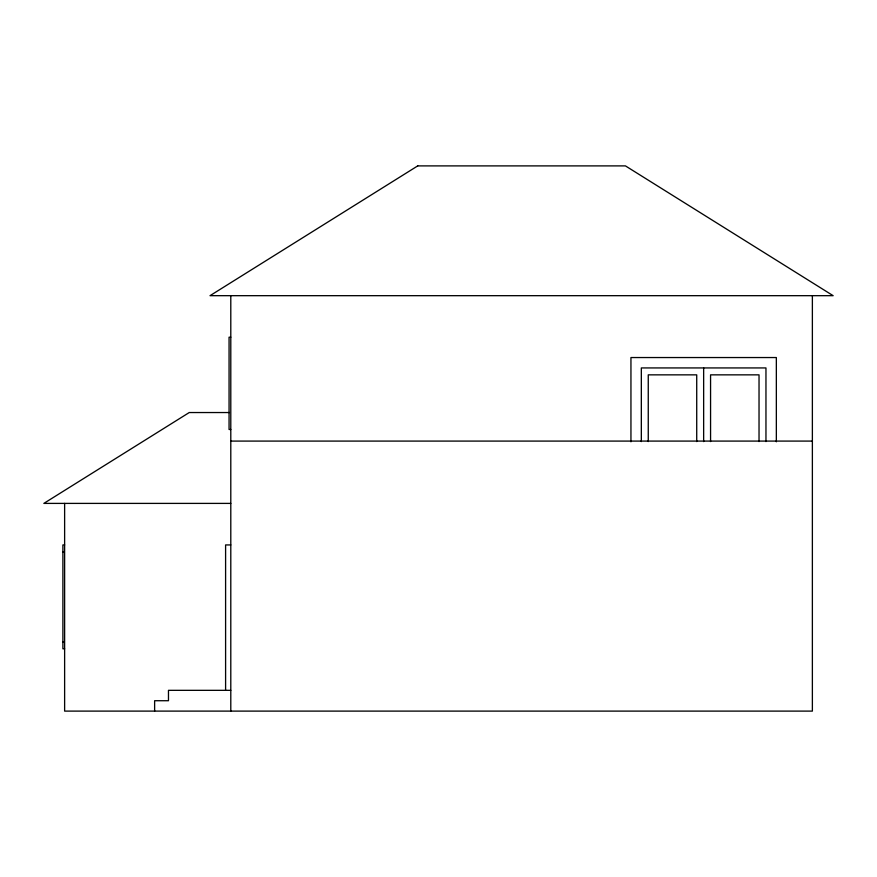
<?xml version="1.0" encoding="UTF-8"?>
<svg xmlns="http://www.w3.org/2000/svg" width="877" height="877" viewBox="0 0 877 877"><rect width="100%" height="100%" fill="white"/><g stroke="black" fill="none" stroke-linecap="round" stroke-linejoin="round"><path stroke-width="1.32" d="M230.794 337.196L229.061 337.196L229.061 429.478L230.794 429.478M229.445 412.541L189.246 412.541L43.85 503.398L230.794 503.398M230.794 441.087L812.376 441.087M64.624 544.935L62.892 544.935L62.892 648.794L64.624 648.794M230.794 544.935L225.597 544.935L225.597 690.331M62.892 551.863L64.185 551.863M62.892 641.865L64.185 641.865M230.794 690.331L168.472 690.331L168.472 700.723L154.626 700.723L154.626 711.104M812.376 295.681L812.376 711.104L64.624 711.104L64.624 503.398M776.342 441.8L776.342 357.542L630.947 357.542L630.947 441.8M765.961 441.58L765.961 367.934L641.328 367.934L641.328 441.58M759.033 441.57L759.033 374.852L710.567 374.852L710.567 441.57M703.65 367.934L703.65 441.58M696.722 441.57L696.722 374.852L648.256 374.852L648.256 441.57M230.794 295.681L230.794 711.104M417.726 165.896L210.02 295.681L833.15 295.681L625.444 165.896L417.726 165.896"/></g></svg>
